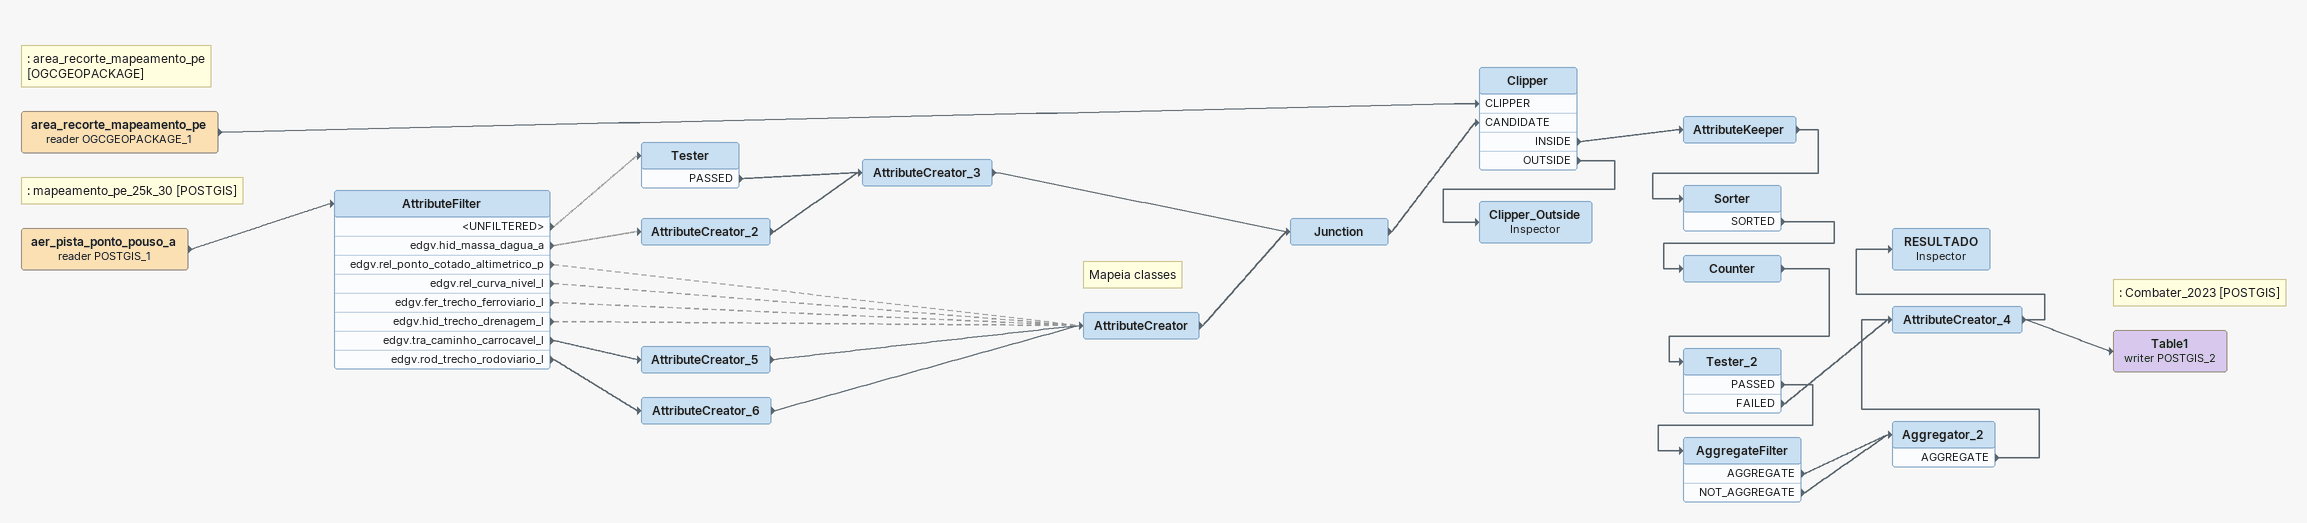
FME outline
Note: : area_recorte_mapeamento_pe [OGCGEOPACKAGE]
area_recorte_mapeamento_pe (reader OGCGEOPACKAGE_1)
    -> Clipper [CLIPPER]
Note: : mapeamento_pe_25k_30 [POSTGIS]
aer_pista_ponto_pouso_a (reader POSTGIS_1)
    -> AttributeFilter
AttributeFilter
    <UNFILTERED> -> Tester [off]
    edgv.hid_massa_dagua_a -> AttributeCreator_2 [off]
    edgv.rel_ponto_cotado_altimetrico_p -> AttributeCreator [off]
    edgv.rel_curva_nivel_l -> AttributeCreator [off]
    edgv.fer_trecho_ferroviario_l -> AttributeCreator [off]
    edgv.hid_trecho_drenagem_l -> AttributeCreator [off]
    edgv.tra_caminho_carrocavel_l -> AttributeCreator_5
    edgv.rod_trecho_rodoviario_l -> AttributeCreator_6
Tester
    PASSED -> AttributeCreator_3
AttributeCreator_2
    -> AttributeCreator_3
AttributeCreator_3
    -> Junction
AttributeCreator_5
    -> AttributeCreator
AttributeCreator_6
    -> AttributeCreator
Note: Mapeia classes
AttributeCreator
    -> Junction
Junction
    -> Clipper [CANDIDATE]
Clipper
    INSIDE -> AttributeKeeper
    OUTSIDE -> Clipper_Outside
AttributeKeeper
    -> Sorter
Sorter
    SORTED -> Counter
Counter
    -> Tester_2
Tester_2
    PASSED -> AggregateFilter
    FAILED -> AttributeCreator_4
AggregateFilter
    AGGREGATE -> Aggregator_2
    NOT_AGGREGATE -> Aggregator_2
Aggregator_2
    AGGREGATE -> AttributeCreator_4
AttributeCreator_4
    -> Table1 (writer POSTGIS_2)
    -> RESULTADO
RESULTADO: Inspector
Note: : Combater_2023 [POSTGIS]
Table1 (writer POSTGIS_2)
Clipper_Outside: Inspector
